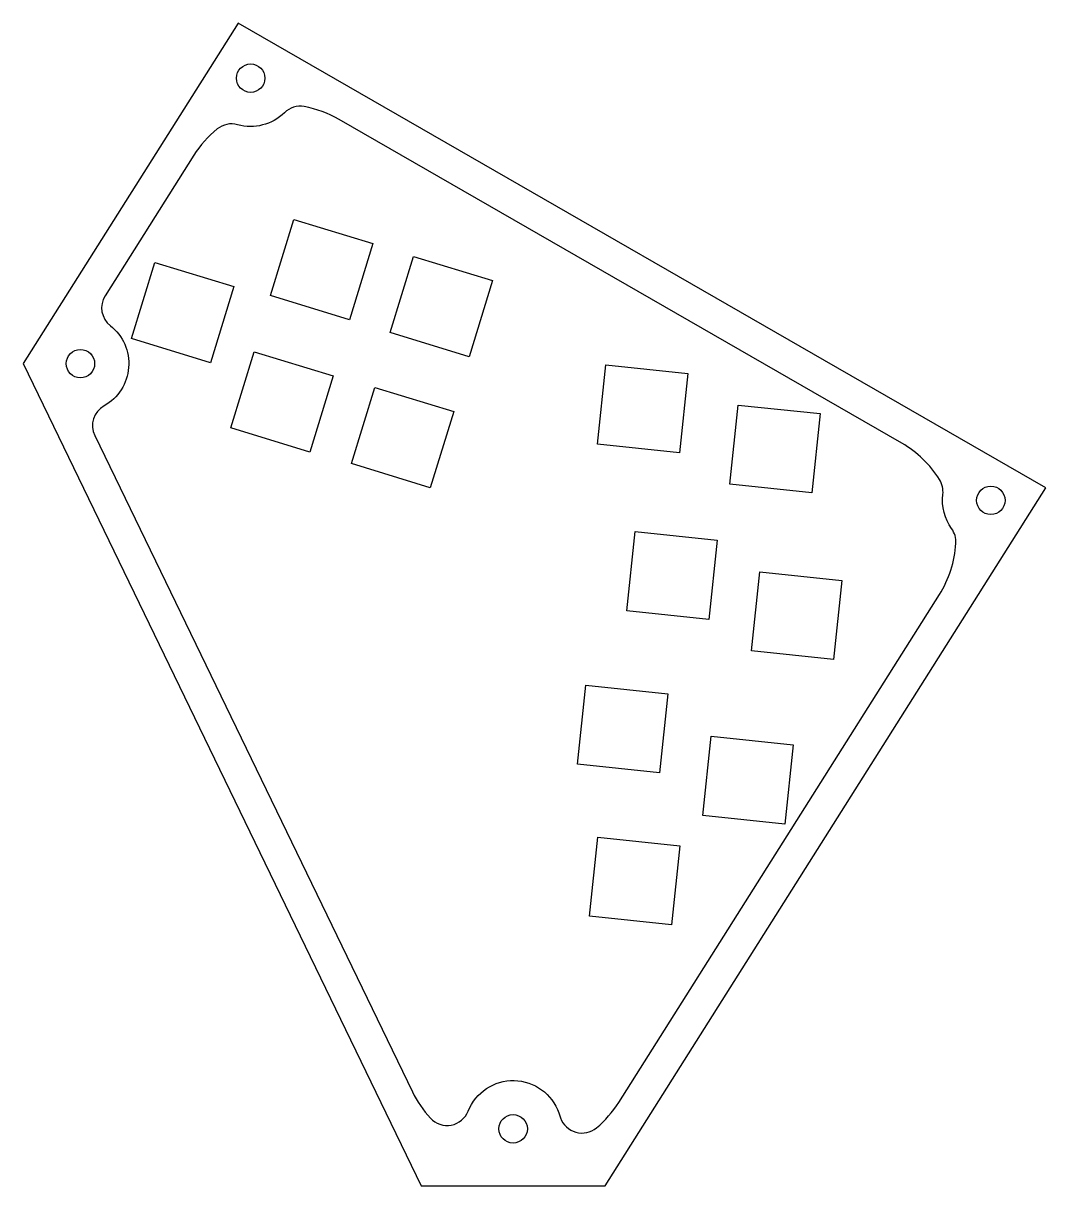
# Model space of a CAD drawing. Header units: millimetres. Extents: x -213 to -33, y -394 to -189.
import ezdxf

# ---------------------------------------------------------------- set-up
doc = ezdxf.new("R2010")
doc.units = ezdxf.units.MM
doc.layers.get('0').update_dxf_attribs({"linetype": 'CONTINUOUS'})

msp = doc.modelspace()

# ---------------------------------------------------------------- linework, layer by layer
for points in [[(-33.24, -271.12), (-175.25, -189.41), (-213.06, -249.26), (-143.08, -393.8), (-110.73, -393.8)], [(-169.56, -237.28), (-165.45, -223.9), (-151.59, -228.15), (-155.7, -241.54)], [(-130.54, -234.66), (-134.65, -248.04), (-148.51, -243.78), (-144.4, -230.4)], [(-180.14, -249.11), (-194, -244.85), (-189.89, -231.47), (-176.03, -235.72)], [(-172.43, -247.17), (-158.56, -251.42), (-162.67, -264.81), (-176.53, -260.55)], [(-112.06, -263.41), (-110.59, -249.48), (-96.17, -251), (-97.64, -264.92)], [(-141.47, -271.09), (-155.33, -266.83), (-151.22, -253.45), (-137.36, -257.7)], [(-72.9, -258.04), (-74.36, -271.97), (-88.78, -270.45), (-87.32, -256.53)], [(-91.05, -280.3), (-92.52, -294.22), (-106.94, -292.71), (-105.47, -278.78)], [(-83.51, -285.86), (-69.09, -287.37), (-70.56, -301.3), (-84.98, -299.78)], [(-115.61, -319.7), (-114.15, -305.78), (-99.73, -307.29), (-101.19, -321.22)], [(-92.07, -314.77), (-77.65, -316.28), (-79.11, -330.21), (-93.53, -328.69)], [(-113.47, -346.42), (-112.01, -332.5), (-97.59, -334.01), (-99.05, -347.93)]]:
    msp.add_lwpolyline(points, close=True)
msp.add_lwpolyline([(-175.35, -207.25, 0.242377), (-178.94, -208, 0.082098), (-183.06, -212.63), (-198.65, -237.31, 0.384078), (-197.74, -242.59, -0.53451), (-198.84, -256.68, 0.396778), (-200.49, -261.91), (-144.63, -377.28, 0.074391), (-141.46, -381.92, 0.551823), (-134.81, -380.67, -0.694909), (-118.88, -381), (-118.59, -381.85, 0.52349), (-112.25, -383.61, 0.078543), (-108.34, -379.15), (-51.95, -289.87, 0.126745), (-49.05, -280.85, 0.172649), (-49.79, -278.27, -0.189351), (-51.34, -272.25, 0.172649), (-51.92, -269.63, 0.122749), (-58.54, -263.26), (-157.52, -206.31, 0.086295), (-163.63, -204.07, 0.242377), (-167.13, -205.15, -0.26729)], format="xyb", close=True)
msp.add_lwpolyline([(-175.35, -207.25, 0.242377), (-178.94, -208, 0.082098), (-183.06, -212.63), (-198.65, -237.31, 0.384078), (-197.74, -242.59, -0.53451), (-198.84, -256.68, 0.396778), (-200.49, -261.91), (-144.63, -377.28, 0.074391), (-141.46, -381.92, 0.551823), (-134.81, -380.67, -0.694909), (-118.88, -381), (-118.59, -381.85, 0.52349), (-112.25, -383.61, 0.078543), (-108.34, -379.15), (-51.95, -289.87, 0.126745), (-49.05, -280.85, 0.172649), (-49.79, -278.27, -0.189351), (-51.34, -272.25, 0.172649), (-51.92, -269.63, 0.122749), (-58.54, -263.26), (-157.52, -206.31, 0.086295), (-163.63, -204.07, 0.242377), (-167.13, -205.15, -0.26729)], format="xyb", close=True)
for centre in [(-173.07, -199.07), (-203, -249.26), (-42.9, -273.3), (-126.91, -383.8)]:
    msp.add_circle(centre, 2.5)

doc.saveas('drawing.dxf')
